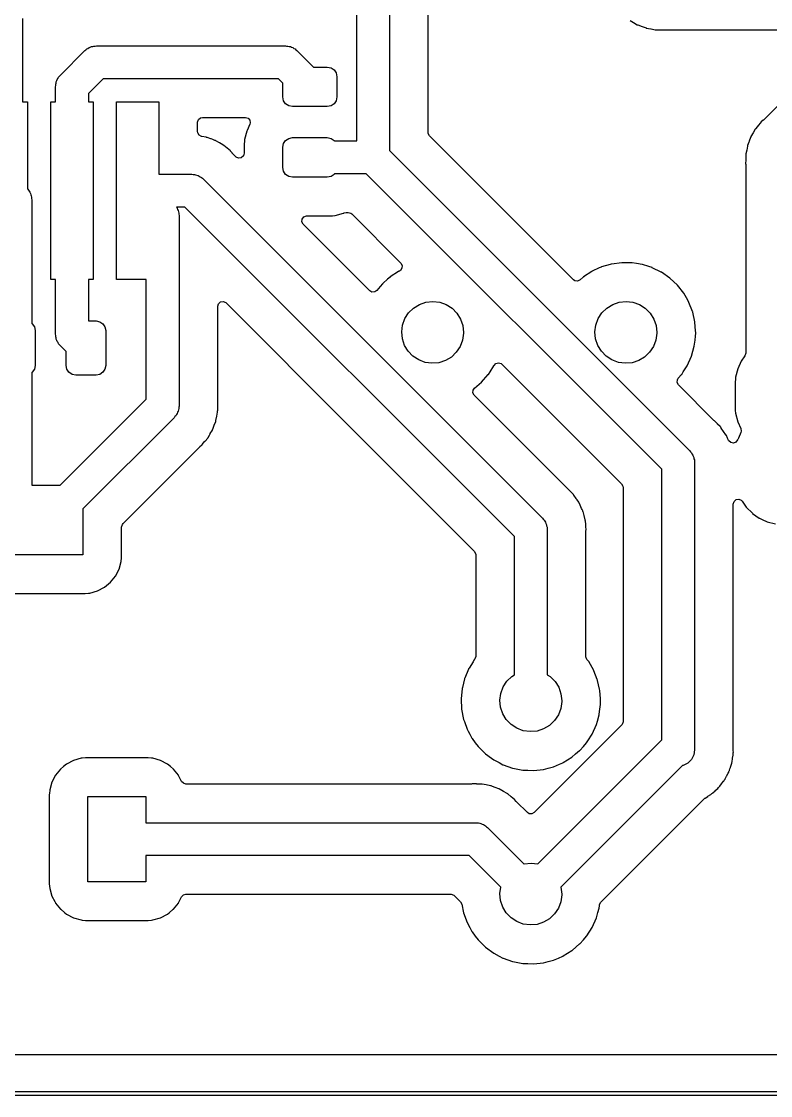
# Model space of a CAD drawing. Extents: x 86.3 to 160.1, y -151.8 to -76.2.
# Drawn here: x 96.04 to 115.42, y -151.81 to -124.04 of the extents above; entities that cross this region are included whole.
import ezdxf

# ---------------------------------------------------------------- set-up
doc = ezdxf.new("R2010")
doc.units = 0
doc.layers.add('BLACK', color=7, linetype='CONTINUOUS')

msp = doc.modelspace()

# ---------------------------------------------------------------- linework, layer by layer
at = {"layer": 'BLACK', "linetype": 'CONTINUOUS'}
for p, q in [((104.715, -127.13), (104.715, -118.016)), ((105.565, -117.84), (105.565, -127.379)), ((106.565, -126.912), (106.565, -123.849)), ((96.075, -123.965), (96.075, -126.115)), ((111.787, -124.014), (111.878, -124.066)), ((111.878, -124.066), (111.879, -124.067)), ((111.879, -124.067), (111.974, -124.123)), ((111.974, -124.123), (111.979, -124.125)), ((111.979, -124.125), (111.984, -124.127)), ((111.984, -124.127), (111.988, -124.129)), ((111.988, -124.129), (111.992, -124.131)), ((111.992, -124.131), (112.096, -124.169)), ((112.096, -124.169), (112.098, -124.169)), ((112.098, -124.169), (112.201, -124.208)), ((112.201, -124.208), (112.206, -124.209)), ((112.206, -124.209), (112.21, -124.211)), ((112.21, -124.211), (112.215, -124.212)), ((112.215, -124.212), (112.22, -124.214)), ((112.22, -124.214), (112.225, -124.215)), ((112.225, -124.215), (112.225, -124.215)), ((112.225, -124.215), (112.263, -124.222)), ((112.263, -124.222), (112.328, -124.233)), ((112.328, -124.233), (112.33, -124.234)), ((112.33, -124.234), (112.438, -124.255)), ((112.438, -124.255), (112.443, -124.255)), ((112.443, -124.255), (112.449, -124.255)), ((112.449, -124.255), (112.449, -124.256)), ((112.449, -124.256), (112.45, -124.256)), ((112.45, -124.256), (112.45, -124.256)), ((112.45, -124.256), (112.454, -124.256)), ((112.454, -124.256), (112.458, -124.257)), ((112.458, -124.257), (112.462, -124.257)), ((112.462, -124.257), (112.462, -124.257)), ((112.462, -124.257), (112.482, -124.258)), ((112.482, -124.258), (112.482, -124.258)), ((112.482, -124.258), (112.483, -124.258)), ((112.483, -124.258), (112.573, -124.258)), ((112.573, -124.258), (112.576, -124.258)), ((112.576, -124.258), (112.68, -124.26)), ((112.68, -124.26), (112.685, -124.26)), ((112.685, -124.26), (112.685, -124.26)), ((112.685, -124.26), (112.686, -124.26)), ((112.686, -124.26), (112.688, -124.259)), ((112.688, -124.259), (112.706, -124.258)), ((112.706, -124.258), (115.909, -124.258)), ((97.7921, -124.716), (97.8239, -124.706)), ((97.8239, -124.706), (97.8537, -124.691)), ((97.8537, -124.691), (97.8867, -124.686)), ((97.8867, -124.686), (97.9185, -124.675)), ((97.9185, -124.675), (97.952, -124.675)), ((97.952, -124.675), (97.985, -124.67)), ((97.985, -124.67), (102.87, -124.67)), ((102.87, -124.67), (102.903, -124.675)), ((102.903, -124.675), (102.936, -124.675)), ((102.936, -124.675), (102.968, -124.686)), ((102.968, -124.686), (103.001, -124.691)), ((103.001, -124.691), (103.031, -124.706)), ((103.031, -124.706), (103.063, -124.716)), ((117.263, -124.561), (115.236, -126.588)), ((97.0495, -125.429), (97.6845, -124.794)), ((97.6845, -124.794), (97.7115, -124.775)), ((97.7115, -124.775), (97.7352, -124.751)), ((97.7352, -124.751), (97.765, -124.736)), ((97.765, -124.736), (97.7921, -124.716)), ((103.063, -124.716), (103.09, -124.736)), ((103.09, -124.736), (103.12, -124.751)), ((103.12, -124.751), (103.143, -124.775)), ((103.143, -124.775), (103.171, -124.794)), ((103.171, -124.794), (103.594, -125.218)), ((103.594, -125.218), (103.955, -125.218)), ((103.955, -125.218), (104.051, -125.237)), ((104.051, -125.237), (104.132, -125.291)), ((96.961, -125.569), (96.9713, -125.537)), ((96.9713, -125.537), (96.991, -125.51)), ((96.991, -125.51), (97.0062, -125.48)), ((97.0062, -125.48), (97.0298, -125.457)), ((97.0298, -125.457), (97.0495, -125.429)), ((98.161, -125.52), (97.775, -125.906)), ((102.694, -125.52), (98.161, -125.52)), ((102.805, -125.631), (102.694, -125.52)), ((104.132, -125.291), (104.186, -125.372)), ((104.186, -125.372), (104.205, -125.468)), ((104.205, -125.468), (104.205, -125.992)), ((96.925, -125.73), (96.9302, -125.697)), ((96.925, -126.115), (96.925, -125.73)), ((96.9302, -125.664), (96.9406, -125.632)), ((96.9302, -125.697), (96.9302, -125.664)), ((96.9406, -125.632), (96.9458, -125.599)), ((96.9458, -125.599), (96.961, -125.569)), ((102.805, -125.992), (102.805, -125.631)), ((97.775, -125.906), (97.775, -126.115)), ((102.824, -126.088), (102.805, -125.992)), ((102.878, -126.169), (102.824, -126.088)), ((104.186, -126.088), (104.132, -126.169)), ((104.205, -125.992), (104.186, -126.088)), ((96.075, -126.115), (96.2, -126.115)), ((96.2, -126.115), (96.2, -128.369)), ((96.8, -130.715), (96.8, -126.115)), ((96.8, -126.115), (96.925, -126.115)), ((97.775, -126.115), (97.9, -126.115)), ((97.9, -126.115), (97.9, -130.715)), ((98.5, -130.715), (98.5, -126.115)), ((98.5, -126.115), (99.6, -126.115)), ((99.6, -126.115), (99.6, -127.99)), ((102.959, -126.223), (102.878, -126.169)), ((103.055, -126.242), (102.959, -126.223)), ((103.955, -126.242), (103.055, -126.242)), ((104.051, -126.223), (103.955, -126.242)), ((104.132, -126.169), (104.051, -126.223)), ((100.6, -126.646), (100.621, -126.578)), ((100.6, -126.888), (100.6, -126.646)), ((100.621, -126.578), (100.674, -126.532)), ((100.674, -126.532), (100.727, -126.52)), ((100.727, -126.52), (101.837, -126.52)), ((101.837, -126.52), (101.905, -126.541)), ((101.905, -126.541), (101.951, -126.594)), ((101.951, -126.594), (101.961, -126.664)), ((115.179, -126.638), (115.152, -126.67)), ((115.23, -126.594), (115.179, -126.638)), ((115.236, -126.588), (115.23, -126.594)), ((100.604, -126.918), (100.6, -126.888)), ((100.639, -126.979), (100.604, -126.918)), ((101.871, -126.873), (101.816, -127.09)), ((101.879, -126.857), (101.871, -126.873)), ((101.951, -126.699), (101.879, -126.857)), ((101.961, -126.664), (101.951, -126.699)), ((106.568, -126.939), (106.565, -126.912)), ((114.971, -126.922), (114.915, -127.017)), ((115.023, -126.829), (114.971, -126.92)), ((114.971, -126.92), (114.971, -126.922)), ((115.026, -126.825), (115.023, -126.829)), ((115.023, -126.829), (115.023, -126.829)), ((115.029, -126.821), (115.026, -126.825)), ((115.032, -126.817), (115.029, -126.821)), ((115.035, -126.813), (115.032, -126.817)), ((115.037, -126.808), (115.035, -126.813)), ((115.108, -126.724), (115.037, -126.808)), ((115.11, -126.723), (115.108, -126.724)), ((115.152, -126.67), (115.11, -126.723)), ((100.702, -127.012), (100.639, -126.979)), ((100.713, -127.014), (100.702, -127.012)), ((100.714, -127.014), (100.713, -127.014)), ((100.823, -127.034), (100.714, -127.014)), ((100.828, -127.036), (100.823, -127.034)), ((100.832, -127.037), (100.828, -127.036)), ((100.837, -127.038), (100.832, -127.037)), ((100.842, -127.039), (100.837, -127.038)), ((100.847, -127.041), (100.842, -127.039)), ((100.945, -127.078), (100.847, -127.041)), ((100.947, -127.079), (100.945, -127.078)), ((100.991, -127.095), (100.947, -127.079)), ((101.05, -127.116), (100.991, -127.095)), ((101.055, -127.119), (101.05, -127.116)), ((101.059, -127.121), (101.055, -127.119)), ((101.063, -127.123), (101.059, -127.121)), ((101.068, -127.125), (101.063, -127.123)), ((101.073, -127.127), (101.068, -127.125)), ((101.163, -127.181), (101.073, -127.127)), ((101.165, -127.181), (101.163, -127.181)), ((101.256, -127.233), (101.165, -127.181)), ((101.813, -127.125), (101.805, -127.223)), ((101.816, -127.09), (101.813, -127.125)), ((102.805, -127.292), (102.824, -127.197)), ((102.824, -127.197), (102.878, -127.116)), ((102.878, -127.116), (102.959, -127.062)), ((102.959, -127.062), (103.055, -127.042)), ((103.055, -127.042), (103.955, -127.042)), ((103.955, -127.042), (104.051, -127.062)), ((104.051, -127.062), (104.132, -127.116)), ((104.132, -127.116), (104.141, -127.13)), ((104.141, -127.13), (104.715, -127.13)), ((106.602, -127.001), (106.568, -126.939)), ((108.481, -128.88), (106.602, -127.001)), ((114.86, -127.161), (114.829, -127.243)), ((114.868, -127.14), (114.86, -127.161)), ((114.869, -127.138), (114.868, -127.14)), ((114.904, -127.04), (114.869, -127.138)), ((114.906, -127.035), (114.904, -127.04)), ((114.904, -127.04), (114.904, -127.04)), ((114.909, -127.03), (114.906, -127.035)), ((114.911, -127.026), (114.909, -127.03)), ((114.913, -127.022), (114.911, -127.026)), ((114.915, -127.017), (114.913, -127.022)), ((101.26, -127.236), (101.256, -127.233)), ((101.256, -127.233), (101.256, -127.233)), ((101.264, -127.239), (101.26, -127.236)), ((101.268, -127.242), (101.264, -127.239)), ((101.272, -127.245), (101.268, -127.242)), ((101.277, -127.247), (101.272, -127.245)), ((101.361, -127.318), (101.277, -127.247)), ((101.362, -127.32), (101.361, -127.318)), ((101.447, -127.389), (101.362, -127.32)), ((101.451, -127.393), (101.447, -127.389)), ((101.491, -127.44), (101.451, -127.393)), ((101.497, -127.446), (101.491, -127.44)), ((101.589, -127.538), (101.497, -127.446)), ((101.804, -127.449), (101.784, -127.517)), ((101.805, -127.223), (101.804, -127.23)), ((101.804, -127.23), (101.804, -127.449)), ((102.805, -127.817), (102.805, -127.292)), ((105.565, -127.379), (113.331, -135.145)), ((114.783, -127.486), (114.782, -127.491)), ((114.786, -127.466), (114.783, -127.48)), ((114.783, -127.48), (114.783, -127.486)), ((114.804, -127.372), (114.786, -127.466)), ((114.823, -127.268), (114.804, -127.371)), ((114.804, -127.371), (114.804, -127.372)), ((114.824, -127.262), (114.823, -127.268)), ((114.826, -127.257), (114.824, -127.262)), ((114.827, -127.253), (114.826, -127.257)), ((114.828, -127.248), (114.827, -127.253)), ((114.829, -127.243), (114.828, -127.248)), ((101.596, -127.545), (101.589, -127.538)), ((101.661, -127.574), (101.596, -127.545)), ((101.731, -127.564), (101.661, -127.574)), ((101.784, -127.517), (101.731, -127.564)), ((114.779, -127.618), (114.777, -127.722)), ((114.777, -127.722), (114.778, -127.728)), ((114.778, -127.728), (114.778, -127.728)), ((114.778, -127.728), (114.778, -127.73)), ((114.778, -127.73), (114.779, -127.748)), ((114.781, -127.5), (114.779, -127.526)), ((114.779, -127.526), (114.779, -127.615)), ((114.779, -127.615), (114.779, -127.618)), ((114.779, -127.748), (114.779, -132.618)), ((114.782, -127.492), (114.781, -127.496)), ((114.781, -127.496), (114.781, -127.5)), ((114.782, -127.491), (114.782, -127.491)), ((114.782, -127.491), (114.782, -127.492)), ((114.782, -127.492), (114.782, -127.492)), ((99.6, -127.99), (100.45, -127.99)), ((100.45, -127.99), (100.483, -127.995)), ((100.483, -127.995), (100.516, -127.995)), ((100.516, -127.995), (100.548, -128.006)), ((100.548, -128.006), (100.581, -128.011)), ((100.581, -128.011), (100.611, -128.026)), ((100.611, -128.026), (100.643, -128.036)), ((100.643, -128.036), (100.67, -128.056)), ((102.824, -127.913), (102.805, -127.817)), ((102.878, -127.994), (102.824, -127.913)), ((102.959, -128.048), (102.878, -127.994)), ((104.132, -127.994), (104.051, -128.048)), ((104.141, -127.98), (104.132, -127.994)), ((104.964, -127.98), (104.141, -127.98)), ((112.605, -135.621), (104.964, -127.98)), ((100.67, -128.056), (100.7, -128.071)), ((100.7, -128.071), (100.723, -128.095)), ((100.723, -128.095), (100.751, -128.114)), ((100.751, -128.114), (109.521, -136.884)), ((103.055, -128.067), (102.959, -128.048)), ((103.955, -128.067), (103.055, -128.067)), ((104.051, -128.048), (103.955, -128.067)), ((96.2, -128.369), (96.2052, -128.377)), ((96.2052, -128.377), (96.2288, -128.4)), ((96.2288, -128.4), (96.244, -128.43)), ((96.244, -128.43), (96.2637, -128.457)), ((96.2637, -128.457), (96.274, -128.489)), ((96.274, -128.489), (96.2892, -128.519)), ((96.2892, -128.519), (96.2944, -128.552)), ((96.2944, -128.552), (96.3048, -128.584)), ((96.3048, -128.584), (96.3048, -128.617)), ((96.3048, -128.617), (96.31, -128.65)), ((96.31, -128.65), (96.31, -131.849)), ((100.274, -128.84), (100.054, -128.84)), ((100.054, -128.84), (100.074, -128.867)), ((100.074, -128.867), (100.084, -128.899)), ((108.795, -137.361), (100.274, -128.84)), ((100.084, -128.899), (100.099, -128.929)), ((100.099, -128.929), (100.104, -128.962)), ((100.104, -128.962), (100.115, -128.994)), ((100.115, -128.994), (100.115, -129.027)), ((100.115, -129.027), (100.12, -129.06)), ((100.12, -129.06), (100.12, -133.985)), ((103.3, -129.221), (103.305, -129.15)), ((103.305, -129.15), (103.348, -129.093)), ((103.348, -129.093), (103.414, -129.068)), ((103.414, -129.068), (103.423, -129.068)), ((103.423, -129.068), (104.017, -129.068)), ((104.017, -129.068), (104.02, -129.068)), ((104.02, -129.068), (104.094, -129.062)), ((104.02, -129.068), (104.02, -129.068)), ((104.094, -129.062), (104.158, -129.057)), ((104.158, -129.057), (104.374, -129.001)), ((104.374, -129.001), (104.383, -128.997)), ((104.383, -128.997), (104.394, -128.992)), ((104.394, -128.992), (104.446, -128.981)), ((104.446, -128.981), (104.497, -128.981)), ((104.497, -128.981), (104.565, -129.001)), ((104.565, -129.001), (104.586, -129.017)), ((104.586, -129.017), (105.858, -130.289)), ((110.321, -130.72), (108.481, -128.88)), ((103.334, -129.283), (103.3, -129.221)), ((105.054, -131.004), (103.334, -129.283)), ((105.801, -130.503), (105.585, -130.645)), ((105.805, -130.501), (105.801, -130.503)), ((105.809, -130.499), (105.805, -130.501)), ((105.822, -130.493), (105.809, -130.499)), ((105.809, -130.499), (105.809, -130.499)), ((105.845, -130.479), (105.822, -130.493)), ((105.887, -130.423), (105.845, -130.479)), ((105.858, -130.289), (105.892, -130.352)), ((105.892, -130.352), (105.887, -130.423)), ((110.801, -130.503), (110.585, -130.645)), ((110.805, -130.501), (110.801, -130.503)), ((110.992, -130.415), (110.805, -130.501)), ((111.043, -130.391), (110.992, -130.415)), ((111.048, -130.389), (111.043, -130.391)), ((111.043, -130.391), (111.043, -130.391)), ((111.269, -130.324), (111.048, -130.389)), ((111.3, -130.315), (111.269, -130.324)), ((111.305, -130.314), (111.3, -130.315)), ((111.3, -130.315), (111.3, -130.315)), ((111.57, -130.278), (111.305, -130.314)), ((111.574, -130.278), (111.57, -130.278)), ((111.704, -130.28), (111.574, -130.278)), ((111.574, -130.278), (111.574, -130.278)), ((111.837, -130.281), (111.704, -130.28)), ((111.842, -130.282), (111.837, -130.281)), ((111.956, -130.301), (111.842, -130.282)), ((111.842, -130.282), (111.842, -130.282)), ((112.101, -130.324), (111.956, -130.301)), ((112.106, -130.326), (112.101, -130.324)), ((112.274, -130.379), (112.106, -130.326)), ((112.106, -130.326), (112.106, -130.326)), ((112.356, -130.406), (112.274, -130.379)), ((112.361, -130.408), (112.356, -130.406)), ((112.592, -130.522), (112.361, -130.408)), ((112.361, -130.408), (112.361, -130.408)), ((112.596, -130.524), (112.592, -130.522)), ((112.816, -130.677), (112.596, -130.524)), ((96.925, -130.715), (96.8, -130.715)), ((96.925, -132.125), (96.925, -130.715)), ((97.9, -130.715), (97.775, -130.715)), ((97.775, -130.715), (97.775, -131.785)), ((99.27, -130.715), (98.5, -130.715)), ((99.27, -133.809), (99.27, -130.715)), ((105.399, -130.81), (105.381, -130.826)), ((105.516, -130.706), (105.399, -130.81)), ((105.581, -130.648), (105.516, -130.706)), ((105.585, -130.645), (105.581, -130.648)), ((105.585, -130.645), (105.585, -130.645)), ((110.359, -130.747), (110.321, -130.72)), ((110.43, -130.756), (110.359, -130.747)), ((110.494, -130.725), (110.43, -130.756)), ((110.577, -130.651), (110.494, -130.725)), ((110.581, -130.648), (110.577, -130.651)), ((110.585, -130.645), (110.581, -130.648)), ((110.585, -130.645), (110.585, -130.645)), ((113.011, -130.86), (112.816, -130.677)), ((105.111, -131.036), (105.054, -131.004)), ((105.182, -131.035), (105.111, -131.036)), ((105.24, -130.995), (105.182, -131.035)), ((105.325, -130.893), (105.24, -130.995)), ((105.381, -130.826), (105.325, -130.893)), ((113.177, -131.07), (113.011, -130.86)), ((113.244, -131.187), (113.177, -131.07)), ((101.12, -131.406), (101.141, -131.338)), ((101.141, -131.338), (101.194, -131.291)), ((101.194, -131.291), (101.264, -131.281)), ((101.264, -131.281), (101.329, -131.31)), ((101.329, -131.31), (101.336, -131.317)), ((101.336, -131.317), (104.549, -134.53)), ((106.187, -131.45), (106.339, -131.356)), ((106.339, -131.356), (106.508, -131.299)), ((106.508, -131.299), (106.686, -131.28)), ((106.686, -131.28), (106.863, -131.301)), ((106.863, -131.301), (107.031, -131.361)), ((107.031, -131.361), (107.181, -131.457)), ((111.187, -131.45), (111.339, -131.356)), ((111.339, -131.356), (111.508, -131.299)), ((111.508, -131.299), (111.686, -131.28)), ((111.686, -131.28), (111.863, -131.301)), ((111.863, -131.301), (112.031, -131.361)), ((112.031, -131.361), (112.181, -131.457)), ((113.29, -131.268), (113.244, -131.187)), ((113.31, -131.303), (113.29, -131.268)), ((113.311, -131.307), (113.31, -131.303)), ((113.401, -131.538), (113.311, -131.307)), ((113.311, -131.307), (113.311, -131.307)), ((101.12, -133.872), (101.12, -131.406)), ((105.963, -131.724), (106.06, -131.574)), ((106.06, -131.574), (106.187, -131.45)), ((107.181, -131.457), (107.307, -131.583)), ((107.307, -131.583), (107.401, -131.734)), ((110.963, -131.724), (111.06, -131.574)), ((111.06, -131.574), (111.187, -131.45)), ((112.181, -131.457), (112.307, -131.583)), ((112.307, -131.583), (112.401, -131.734)), ((113.407, -131.552), (113.401, -131.538)), ((113.408, -131.557), (113.407, -131.552)), ((113.464, -131.807), (113.408, -131.557)), ((96.31, -131.849), (96.3243, -131.858)), ((96.3243, -131.858), (96.3785, -131.939)), ((97.775, -131.785), (97.9725, -131.785)), ((97.9725, -131.785), (98.0682, -131.804)), ((98.0682, -131.804), (98.1493, -131.858)), ((98.1493, -131.858), (98.2035, -131.939)), ((105.88, -132.069), (105.902, -131.892)), ((105.902, -131.892), (105.963, -131.724)), ((107.401, -131.734), (107.46, -131.903)), ((107.46, -131.903), (107.48, -132.08)), ((110.88, -132.069), (110.902, -131.892)), ((110.902, -131.892), (110.963, -131.724)), ((112.401, -131.734), (112.46, -131.903)), ((112.46, -131.903), (112.48, -132.08)), ((113.466, -131.813), (113.464, -131.807)), ((113.466, -131.818), (113.466, -131.813)), ((113.483, -132.039), (113.466, -131.818)), ((113.466, -131.818), (113.466, -131.818)), ((96.3785, -131.939), (96.3975, -132.035)), ((96.3975, -132.035), (96.3975, -132.935)), ((96.9302, -132.158), (96.925, -132.125)), ((96.9302, -132.191), (96.9302, -132.158)), ((96.9406, -132.223), (96.9302, -132.191)), ((98.2035, -131.939), (98.2225, -132.035)), ((98.2225, -132.035), (98.2225, -132.935)), ((105.897, -132.246), (105.88, -132.069)), ((107.48, -132.102), (107.455, -132.279)), ((107.48, -132.08), (107.48, -132.102)), ((110.897, -132.246), (110.88, -132.069)), ((112.48, -132.102), (112.455, -132.279)), ((112.48, -132.08), (112.48, -132.102)), ((113.47, -132.279), (113.483, -132.178)), ((113.486, -132.08), (113.483, -132.039)), ((113.483, -132.17), (113.485, -132.113)), ((113.483, -132.174), (113.483, -132.17)), ((113.483, -132.178), (113.483, -132.174)), ((113.483, -132.178), (113.483, -132.178)), ((113.485, -132.113), (113.486, -132.08)), ((96.9458, -132.256), (96.9406, -132.223)), ((96.961, -132.286), (96.9458, -132.256)), ((96.9713, -132.318), (96.961, -132.286)), ((96.991, -132.345), (96.9713, -132.318)), ((97.0062, -132.375), (96.991, -132.345)), ((97.0298, -132.398), (97.0062, -132.375)), ((97.0495, -132.426), (97.0298, -132.398)), ((97.1975, -132.574), (97.0495, -132.426)), ((105.954, -132.416), (105.897, -132.246)), ((106.046, -132.568), (105.954, -132.416)), ((107.392, -132.446), (107.293, -132.594)), ((107.455, -132.279), (107.392, -132.446)), ((110.954, -132.416), (110.897, -132.246)), ((111.046, -132.568), (110.954, -132.416)), ((112.392, -132.446), (112.293, -132.594)), ((112.455, -132.279), (112.392, -132.446)), ((113.377, -132.698), (113.449, -132.44)), ((113.449, -132.44), (113.47, -132.279)), ((97.1975, -132.935), (97.1975, -132.574)), ((106.17, -132.696), (106.046, -132.568)), ((106.319, -132.794), (106.17, -132.696)), ((107.164, -132.717), (107.01, -132.809)), ((107.293, -132.594), (107.164, -132.717)), ((111.17, -132.696), (111.046, -132.568)), ((111.319, -132.794), (111.17, -132.696)), ((112.164, -132.717), (112.01, -132.809)), ((112.293, -132.594), (112.164, -132.717)), ((113.267, -132.942), (113.377, -132.698)), ((114.757, -132.69), (114.664, -132.823)), ((114.779, -132.618), (114.757, -132.69)), ((96.3785, -133.031), (96.3243, -133.112)), ((96.3975, -132.935), (96.3785, -133.031)), ((97.2165, -133.031), (97.1975, -132.935)), ((97.2707, -133.112), (97.2165, -133.031)), ((98.2035, -133.031), (98.1493, -133.112)), ((98.2225, -132.935), (98.2035, -133.031)), ((106.486, -132.856), (106.319, -132.794)), ((106.663, -132.88), (106.486, -132.856)), ((106.841, -132.864), (106.663, -132.88)), ((107.01, -132.809), (106.841, -132.864)), ((108.165, -133.1), (108.264, -132.945)), ((108.264, -132.945), (108.267, -132.942)), ((108.264, -132.945), (108.264, -132.945)), ((108.267, -132.942), (108.269, -132.937)), ((108.269, -132.937), (108.271, -132.933)), ((108.271, -132.933), (108.273, -132.934)), ((108.273, -132.934), (108.314, -132.886)), ((108.314, -132.886), (108.382, -132.866)), ((108.382, -132.866), (108.45, -132.885)), ((108.45, -132.885), (108.471, -132.903)), ((108.471, -132.903), (110.02, -134.451)), ((111.486, -132.856), (111.319, -132.794)), ((111.663, -132.88), (111.486, -132.856)), ((111.841, -132.864), (111.663, -132.88)), ((112.01, -132.809), (111.841, -132.864)), ((113.163, -133.103), (113.264, -132.945)), ((113.264, -132.945), (113.267, -132.942)), ((113.264, -132.945), (113.264, -132.945)), ((114.571, -133.026), (114.516, -133.242)), ((114.664, -132.823), (114.571, -133.026)), ((96.3243, -133.112), (96.31, -133.121)), ((96.31, -133.121), (96.31, -136.03)), ((97.3518, -133.166), (97.2707, -133.112)), ((97.4475, -133.185), (97.3518, -133.166)), ((97.9725, -133.185), (97.4475, -133.185)), ((98.0682, -133.166), (97.9725, -133.185)), ((98.1493, -133.112), (98.0682, -133.166)), ((107.946, -133.368), (107.995, -133.311)), ((107.995, -133.311), (108.119, -133.17)), ((108.119, -133.17), (108.122, -133.167)), ((108.119, -133.17), (108.119, -133.17)), ((108.122, -133.167), (108.165, -133.1)), ((113.006, -133.377), (113.011, -133.306)), ((113.011, -133.306), (113.034, -133.267)), ((113.034, -133.267), (113.119, -133.17)), ((113.119, -133.17), (113.122, -133.167)), ((113.119, -133.17), (113.119, -133.17)), ((113.122, -133.167), (113.163, -133.103)), ((114.512, -133.286), (114.505, -133.371)), ((114.516, -133.242), (114.512, -133.286)), ((107.723, -133.644), (107.728, -133.573)), ((107.728, -133.573), (107.765, -133.521)), ((107.765, -133.521), (107.942, -133.371)), ((107.942, -133.371), (107.946, -133.368)), ((107.942, -133.371), (107.942, -133.371)), ((113.04, -133.439), (113.006, -133.377)), ((113.958, -134.357), (113.04, -133.439)), ((114.505, -133.371), (114.504, -133.383)), ((114.504, -133.383), (114.504, -134.032)), ((97.049, -136.03), (99.27, -133.809)), ((101.122, -133.89), (101.12, -133.872)), ((107.757, -133.706), (107.723, -133.644)), ((110.148, -136.097), (107.757, -133.706)), ((100.084, -134.146), (100.074, -134.178)), ((100.099, -134.116), (100.084, -134.146)), ((100.104, -134.083), (100.099, -134.116)), ((100.115, -134.051), (100.104, -134.083)), ((100.12, -133.985), (100.115, -134.018)), ((100.115, -134.018), (100.115, -134.051)), ((101.096, -134.248), (101.117, -134.14)), ((101.117, -134.134), (101.118, -134.129)), ((101.117, -134.14), (101.117, -134.134)), ((101.118, -134.128), (101.119, -134.124)), ((101.118, -134.129), (101.118, -134.128)), ((101.118, -134.128), (101.118, -134.128)), ((101.118, -134.129), (101.118, -134.129)), ((101.119, -134.12), (101.12, -134.094)), ((101.119, -134.124), (101.119, -134.12)), ((101.12, -134.005), (101.121, -134.002)), ((101.12, -134.094), (101.12, -134.005)), ((101.121, -133.965), (101.123, -133.898)), ((101.121, -134.002), (101.121, -133.965)), ((101.123, -133.898), (101.122, -133.89)), ((114.504, -134.032), (114.505, -134.035)), ((114.505, -134.035), (114.505, -134.035)), ((114.505, -134.035), (114.51, -134.096)), ((114.51, -134.096), (114.516, -134.173)), ((99.9955, -134.286), (97.635, -136.646)), ((100.015, -134.258), (99.9955, -134.286)), ((100.039, -134.235), (100.015, -134.258)), ((100.054, -134.205), (100.039, -134.235)), ((100.074, -134.178), (100.054, -134.205)), ((101.032, -134.48), (101.069, -134.382)), ((101.069, -134.382), (101.071, -134.377)), ((101.071, -134.377), (101.072, -134.372)), ((101.072, -134.372), (101.073, -134.367)), ((101.073, -134.367), (101.074, -134.363)), ((101.074, -134.363), (101.076, -134.358)), ((101.076, -134.358), (101.096, -134.249)), ((101.096, -134.249), (101.096, -134.248)), ((113.972, -134.369), (113.958, -134.357)), ((113.978, -134.374), (113.972, -134.369)), ((113.993, -134.389), (113.978, -134.374)), ((114.05, -134.449), (113.993, -134.389)), ((114.516, -134.173), (114.571, -134.389)), ((114.571, -134.389), (114.574, -134.394)), ((114.574, -134.394), (114.574, -134.394)), ((114.574, -134.394), (114.653, -134.568)), ((100.905, -134.742), (100.929, -134.7)), ((100.929, -134.698), (100.983, -134.608)), ((100.929, -134.7), (100.929, -134.698)), ((100.983, -134.608), (100.985, -134.603)), ((100.985, -134.603), (100.987, -134.598)), ((100.987, -134.598), (100.989, -134.594)), ((100.989, -134.594), (100.991, -134.59)), ((100.991, -134.59), (100.994, -134.585)), ((100.994, -134.585), (101.031, -134.482)), ((101.031, -134.482), (101.032, -134.48)), ((104.549, -134.53), (107.758, -137.739)), ((110.02, -134.451), (111.568, -135.999)), ((114.052, -134.451), (114.05, -134.449)), ((114.115, -134.515), (114.052, -134.451)), ((114.132, -134.533), (114.115, -134.515)), ((114.135, -134.537), (114.132, -134.533)), ((114.137, -134.54), (114.135, -134.537)), ((114.138, -134.54), (114.137, -134.54)), ((114.138, -134.541), (114.138, -134.54)), ((114.141, -134.545), (114.138, -134.541)), ((114.138, -134.541), (114.138, -134.541)), ((114.145, -134.549), (114.141, -134.545)), ((114.148, -134.553), (114.145, -134.549)), ((114.206, -134.64), (114.148, -134.553)), ((114.207, -134.642), (114.206, -134.64)), ((114.267, -134.728), (114.207, -134.642)), ((114.653, -134.672), (114.588, -134.816)), ((114.653, -134.568), (114.663, -134.638)), ((114.663, -134.638), (114.653, -134.672)), ((100.67, -135.026), (100.717, -134.986)), ((100.717, -134.986), (100.721, -134.982)), ((100.721, -134.982), (100.79, -134.897)), ((100.79, -134.897), (100.792, -134.896)), ((100.792, -134.896), (100.863, -134.812)), ((100.863, -134.812), (100.865, -134.807)), ((100.865, -134.807), (100.868, -134.803)), ((100.868, -134.803), (100.871, -134.799)), ((100.871, -134.799), (100.874, -134.795)), ((100.874, -134.795), (100.905, -134.742)), ((114.27, -134.732), (114.267, -134.728)), ((114.267, -134.728), (114.267, -134.728)), ((114.272, -134.737), (114.27, -134.732)), ((114.275, -134.741), (114.272, -134.737)), ((114.277, -134.745), (114.275, -134.741)), ((114.28, -134.749), (114.277, -134.745)), ((114.31, -134.816), (114.28, -134.749)), ((114.325, -134.85), (114.31, -134.816)), ((114.326, -134.851), (114.325, -134.85)), ((114.329, -134.858), (114.326, -134.851)), ((114.336, -134.872), (114.329, -134.858)), ((114.34, -134.881), (114.336, -134.872)), ((114.391, -134.93), (114.34, -134.881)), ((114.461, -134.944), (114.391, -134.93)), ((114.527, -134.918), (114.461, -134.944)), ((114.569, -134.861), (114.527, -134.918)), ((114.57, -134.856), (114.569, -134.861)), ((114.571, -134.851), (114.57, -134.856)), ((114.588, -134.816), (114.571, -134.851)), ((99.654, -136.042), (100.664, -135.032)), ((100.664, -135.032), (100.67, -135.026)), ((113.331, -135.145), (113.35, -135.172)), ((113.35, -135.172), (113.374, -135.195)), ((113.374, -135.195), (113.389, -135.225)), ((113.389, -135.225), (113.409, -135.252)), ((113.409, -135.252), (113.419, -135.284)), ((113.419, -135.284), (113.434, -135.314)), ((113.434, -135.314), (113.439, -135.347)), ((113.439, -135.347), (113.45, -135.379)), ((113.45, -135.379), (113.45, -135.412)), ((113.45, -135.412), (113.455, -135.445)), ((113.455, -135.445), (113.455, -142.875)), ((112.605, -142.619), (112.605, -135.621)), ((96.31, -136.03), (97.049, -136.03)), ((98.6724, -137.024), (99.654, -136.042)), ((110.162, -136.109), (110.148, -136.097)), ((111.568, -135.999), (111.602, -136.061)), ((111.602, -136.061), (111.605, -136.088)), ((111.605, -136.088), (111.605, -142.152)), ((110.168, -136.114), (110.162, -136.109)), ((110.214, -136.162), (110.168, -136.114)), ((110.24, -136.189), (110.214, -136.162)), ((110.242, -136.191), (110.24, -136.189)), ((110.305, -136.254), (110.242, -136.191)), ((110.322, -136.273), (110.305, -136.254)), ((110.325, -136.276), (110.322, -136.273)), ((110.327, -136.28), (110.325, -136.276)), ((110.328, -136.28), (110.327, -136.28)), ((110.328, -136.281), (110.328, -136.28)), ((110.328, -136.28), (110.328, -136.28)), ((110.331, -136.285), (110.328, -136.281)), ((110.335, -136.289), (110.331, -136.285)), ((110.394, -136.376), (110.335, -136.289)), ((97.635, -136.646), (97.635, -137.83)), ((110.396, -136.38), (110.394, -136.376)), ((110.397, -136.381), (110.396, -136.38)), ((110.42, -136.414), (110.397, -136.381)), ((110.46, -136.472), (110.42, -136.414)), ((110.462, -136.477), (110.46, -136.472)), ((110.465, -136.481), (110.462, -136.477)), ((110.467, -136.485), (110.465, -136.481)), ((110.47, -136.489), (110.467, -136.485)), ((110.498, -136.551), (110.47, -136.489)), ((110.515, -136.59), (110.498, -136.551)), ((110.516, -136.591), (110.515, -136.59)), ((110.535, -136.631), (110.516, -136.591)), ((110.55, -136.664), (110.535, -136.631)), ((114.456, -136.519), (114.476, -136.45)), ((114.456, -142.845), (114.456, -136.519)), ((114.476, -136.45), (114.529, -136.404)), ((114.529, -136.404), (114.599, -136.394)), ((114.599, -136.394), (114.664, -136.423)), ((114.664, -136.423), (114.685, -136.447)), ((114.685, -136.447), (114.792, -136.6)), ((114.792, -136.6), (114.95, -136.758)), ((109.521, -136.884), (109.54, -136.912)), ((109.54, -136.912), (109.564, -136.935)), ((110.563, -136.691), (110.55, -136.664)), ((110.564, -136.696), (110.563, -136.691)), ((110.566, -136.701), (110.564, -136.696)), ((110.567, -136.705), (110.566, -136.701)), ((110.569, -136.71), (110.567, -136.705)), ((110.571, -136.715), (110.569, -136.71)), ((110.597, -136.816), (110.571, -136.715)), ((110.571, -136.715), (110.571, -136.715)), ((110.598, -136.818), (110.597, -136.816)), ((110.627, -136.924), (110.598, -136.818)), ((110.627, -136.93), (110.627, -136.924)), ((110.628, -136.934), (110.627, -136.93)), ((114.95, -136.758), (114.954, -136.761)), ((114.954, -136.761), (114.954, -136.761)), ((114.954, -136.761), (115.128, -136.882)), ((115.128, -136.882), (115.133, -136.886)), ((115.133, -136.886), (115.206, -136.919)), ((115.206, -136.919), (115.331, -136.976)), ((98.6355, -137.113), (98.6555, -137.045)), ((98.6355, -137.888), (98.6355, -137.113)), ((98.6555, -137.045), (98.6724, -137.024)), ((109.564, -136.935), (109.579, -136.965)), ((109.579, -136.965), (109.599, -136.992)), ((109.599, -136.992), (109.609, -137.024)), ((109.609, -137.024), (109.624, -137.054)), ((109.624, -137.054), (109.629, -137.087)), ((109.629, -137.087), (109.64, -137.119)), ((109.64, -137.119), (109.64, -137.152)), ((109.64, -137.152), (109.645, -137.185)), ((109.645, -137.185), (109.645, -140.933)), ((110.629, -136.939), (110.628, -136.934)), ((110.63, -136.944), (110.629, -136.939)), ((110.631, -136.949), (110.63, -136.944)), ((110.64, -137.054), (110.631, -136.949)), ((110.631, -136.949), (110.631, -136.949)), ((110.64, -137.055), (110.64, -137.054)), ((110.645, -137.113), (110.64, -137.055)), ((110.651, -137.165), (110.645, -137.113)), ((110.646, -137.231), (110.65, -137.17)), ((110.65, -137.17), (110.651, -137.165)), ((110.65, -137.17), (110.65, -137.17)), ((115.331, -136.976), (115.331, -136.976)), ((115.331, -136.976), (115.336, -136.979)), ((115.336, -136.979), (115.552, -137.034)), ((108.795, -140.933), (108.795, -137.361)), ((110.645, -137.24), (110.646, -137.231)), ((110.645, -140.461), (110.645, -137.24)), ((107.758, -137.739), (107.792, -137.801)), ((97.635, -137.83), (94.135, -137.83)), ((98.5687, -138.203), (98.6248, -138.008)), ((98.6248, -138.008), (98.6338, -137.907)), ((98.6338, -137.907), (98.6353, -137.891)), ((98.6353, -137.891), (98.6355, -137.888)), ((98.6353, -137.891), (98.6353, -137.891)), ((107.792, -137.801), (107.794, -137.828)), ((107.794, -137.828), (107.794, -140.458)), ((98.4746, -138.384), (98.5687, -138.203)), ((98.1886, -138.67), (98.3461, -138.541)), ((98.3461, -138.541), (98.4746, -138.384)), ((94.0772, -138.831), (97.6928, -138.831)), ((97.6928, -138.831), (97.6956, -138.83)), ((97.6956, -138.83), (97.7815, -138.823)), ((97.6956, -138.83), (97.6956, -138.83)), ((97.7815, -138.823), (97.8131, -138.82)), ((97.8131, -138.82), (98.0085, -138.764)), ((98.0085, -138.764), (98.1886, -138.67)), ((107.765, -140.538), (107.753, -140.553)), ((107.774, -140.526), (107.765, -140.538)), ((107.794, -140.458), (107.774, -140.526)), ((110.646, -140.473), (110.645, -140.461)), ((110.673, -140.539), (110.646, -140.473)), ((110.717, -140.595), (110.673, -140.539)), ((107.609, -140.79), (107.513, -141.02)), ((107.611, -140.785), (107.609, -140.79)), ((107.609, -140.79), (107.609, -140.79)), ((107.623, -140.766), (107.611, -140.785)), ((107.726, -140.597), (107.623, -140.766)), ((107.75, -140.557), (107.726, -140.597)), ((107.753, -140.553), (107.75, -140.557)), ((107.753, -140.553), (107.753, -140.553)), ((110.85, -140.828), (110.717, -140.595)), ((107.507, -141.037), (107.449, -141.263)), ((107.508, -141.032), (107.507, -141.037)), ((107.507, -141.037), (107.507, -141.037)), ((107.513, -141.02), (107.508, -141.032)), ((108.6, -141.099), (108.727, -140.975)), ((108.727, -140.975), (108.795, -140.933)), ((109.645, -140.933), (109.721, -140.982)), ((109.721, -140.982), (109.847, -141.108)), ((110.851, -140.832), (110.85, -140.828)), ((110.938, -141.055), (110.851, -140.832)), ((110.851, -140.832), (110.851, -140.832)), ((110.947, -141.077), (110.938, -141.055)), ((110.948, -141.082), (110.947, -141.077)), ((110.999, -141.308), (110.948, -141.082)), ((107.442, -141.291), (107.415, -141.558)), ((107.449, -141.263), (107.442, -141.291)), ((108.442, -141.417), (108.503, -141.249)), ((108.503, -141.249), (108.6, -141.099)), ((109.847, -141.108), (109.941, -141.259)), ((109.941, -141.259), (110, -141.428)), ((111.006, -141.338), (110.999, -141.308)), ((111.006, -141.343), (111.006, -141.338)), ((111.022, -141.553), (111.006, -141.343)), ((111.006, -141.343), (111.006, -141.343)), ((107.415, -141.558), (107.428, -141.825)), ((108.42, -141.594), (108.442, -141.417)), ((108.437, -141.771), (108.42, -141.594)), ((110.02, -141.627), (109.995, -141.804)), ((110, -141.428), (110.02, -141.605)), ((110.02, -141.605), (110.02, -141.627)), ((111.026, -141.605), (111.022, -141.553)), ((111.023, -141.699), (111.026, -141.605)), ((107.428, -141.825), (107.48, -142.088)), ((108.494, -141.941), (108.437, -141.771)), ((109.995, -141.804), (109.932, -141.971)), ((110.989, -141.965), (111, -141.88)), ((111, -141.88), (111.023, -141.703)), ((111.023, -141.703), (111.023, -141.699)), ((111.023, -141.703), (111.023, -141.703)), ((107.48, -142.088), (107.482, -142.092)), ((107.482, -142.092), (107.482, -142.092)), ((107.482, -142.092), (107.501, -142.147)), ((107.501, -142.147), (107.571, -142.339)), ((108.586, -142.093), (108.494, -141.941)), ((108.71, -142.221), (108.586, -142.093)), ((109.833, -142.119), (109.704, -142.242)), ((109.932, -141.971), (109.833, -142.119)), ((110.917, -142.223), (110.942, -142.134)), ((110.942, -142.134), (110.988, -141.969)), ((110.988, -141.969), (110.989, -141.965)), ((110.988, -141.969), (110.988, -141.969)), ((111.605, -142.152), (111.584, -142.22)), ((107.571, -142.339), (107.599, -142.393)), ((107.599, -142.393), (107.641, -142.47)), ((107.641, -142.47), (107.697, -142.575)), ((108.859, -142.319), (108.71, -142.221)), ((109.026, -142.381), (108.859, -142.319)), ((109.203, -142.405), (109.026, -142.381)), ((109.381, -142.389), (109.203, -142.405)), ((111.568, -142.241), (109.309, -144.5)), ((109.55, -142.334), (109.381, -142.389)), ((109.704, -142.242), (109.55, -142.334)), ((110.694, -142.642), (110.804, -142.47)), ((110.804, -142.47), (110.807, -142.467)), ((110.804, -142.47), (110.804, -142.47)), ((110.807, -142.467), (110.917, -142.223)), ((111.584, -142.22), (111.568, -142.241)), ((107.697, -142.575), (107.7, -142.579)), ((107.7, -142.579), (107.7, -142.579)), ((107.7, -142.579), (107.784, -142.692)), ((107.784, -142.692), (107.857, -142.79)), ((109.398, -145.826), (112.605, -142.619)), ((110.579, -142.786), (110.659, -142.695)), ((110.659, -142.695), (110.662, -142.692)), ((110.659, -142.695), (110.659, -142.695)), ((110.662, -142.692), (110.694, -142.642)), ((107.857, -142.79), (107.861, -142.793)), ((107.861, -142.793), (107.861, -142.793)), ((107.861, -142.793), (108.03, -142.961)), ((108.03, -142.961), (108.047, -142.978)), ((108.047, -142.978), (108.051, -142.981)), ((108.051, -142.981), (108.051, -142.981)), ((108.051, -142.981), (108.204, -143.093)), ((110.281, -143.066), (110.379, -142.983)), ((110.379, -142.983), (110.482, -142.896)), ((110.482, -142.896), (110.486, -142.893)), ((110.482, -142.896), (110.482, -142.896)), ((110.486, -142.893), (110.579, -142.786)), ((113.434, -143.006), (113.374, -143.125)), ((113.455, -142.875), (113.434, -143.006)), ((114.439, -143.093), (114.454, -143.014)), ((114.454, -143.01), (114.456, -142.984)), ((114.454, -143.014), (114.454, -143.01)), ((114.454, -143.014), (114.454, -143.014)), ((114.456, -142.85), (114.456, -142.845)), ((114.457, -142.893), (114.456, -142.85)), ((114.456, -142.978), (114.457, -142.961)), ((114.456, -142.984), (114.456, -142.978)), ((114.459, -142.942), (114.457, -142.893)), ((114.457, -142.961), (114.458, -142.948)), ((114.458, -142.948), (114.459, -142.942)), ((114.458, -142.948), (114.458, -142.948)), ((97.1318, -143.31), (97.0539, -143.374)), ((97.2065, -143.249), (97.1318, -143.31)), ((97.2114, -143.245), (97.2065, -143.249)), ((97.2065, -143.249), (97.2065, -143.249)), ((97.3915, -143.151), (97.2114, -143.245)), ((97.5869, -143.095), (97.3915, -143.151)), ((97.6185, -143.092), (97.5869, -143.095)), ((97.7044, -143.085), (97.6185, -143.092)), ((97.7072, -143.084), (97.7044, -143.085)), ((97.7044, -143.085), (97.7044, -143.085)), ((99.3228, -143.084), (97.7072, -143.084)), ((99.3256, -143.085), (99.3228, -143.084)), ((99.4115, -143.092), (99.3256, -143.085)), ((99.3256, -143.085), (99.3256, -143.085)), ((99.4431, -143.095), (99.4115, -143.092)), ((99.6385, -143.151), (99.4431, -143.095)), ((99.8186, -143.245), (99.6385, -143.151)), ((99.8235, -143.249), (99.8186, -143.245)), ((99.8982, -143.31), (99.8235, -143.249)), ((99.8235, -143.249), (99.8235, -143.249)), ((99.9761, -143.374), (99.8982, -143.31)), ((108.204, -143.093), (108.263, -143.136)), ((108.263, -143.136), (108.267, -143.138)), ((108.267, -143.138), (108.267, -143.138)), ((108.267, -143.138), (108.397, -143.207)), ((108.397, -143.207), (108.5, -143.261)), ((108.5, -143.261), (108.504, -143.262)), ((108.504, -143.262), (108.748, -143.347)), ((109.665, -143.35), (109.803, -143.313)), ((109.803, -143.313), (109.808, -143.312)), ((109.808, -143.312), (109.963, -143.245)), ((109.963, -143.245), (110.049, -143.208)), ((113.144, -143.282), (110, -146.426)), ((110.049, -143.208), (110.054, -143.207)), ((110.049, -143.208), (110.049, -143.208)), ((110.054, -143.207), (110.058, -143.204)), ((110.058, -143.204), (110.277, -143.068)), ((110.058, -143.204), (110.058, -143.204)), ((110.277, -143.068), (110.281, -143.066)), ((110.277, -143.068), (110.277, -143.068)), ((113.161, -143.279), (113.144, -143.282)), ((113.28, -143.219), (113.161, -143.279)), ((113.374, -143.125), (113.28, -143.219)), ((114.382, -143.327), (114.411, -143.248)), ((114.411, -143.248), (114.416, -143.222)), ((114.416, -143.222), (114.42, -143.207)), ((114.42, -143.207), (114.426, -143.187)), ((114.426, -143.187), (114.427, -143.182)), ((114.426, -143.187), (114.426, -143.187)), ((114.427, -143.182), (114.438, -143.099)), ((114.438, -143.099), (114.439, -143.093)), ((96.9254, -143.531), (96.8313, -143.712)), ((96.9676, -143.48), (96.9254, -143.531)), ((97.0499, -143.379), (96.9676, -143.48)), ((97.0539, -143.374), (97.0499, -143.379)), ((99.9801, -143.379), (99.9761, -143.374)), ((100.062, -143.48), (99.9801, -143.379)), ((100.105, -143.531), (100.062, -143.48)), ((100.108, -143.537), (100.105, -143.531)), ((100.188, -143.692), (100.108, -143.537)), ((108.748, -143.347), (108.748, -143.347)), ((108.748, -143.347), (108.753, -143.349)), ((108.753, -143.349), (108.757, -143.35)), ((108.757, -143.35), (108.885, -143.374)), ((108.885, -143.374), (109.016, -143.399)), ((109.016, -143.399), (109.143, -143.404)), ((109.143, -143.404), (109.278, -143.409)), ((109.278, -143.409), (109.278, -143.409)), ((109.278, -143.409), (109.283, -143.409)), ((109.283, -143.409), (109.379, -143.399)), ((109.379, -143.399), (109.544, -143.381)), ((109.544, -143.381), (109.549, -143.38)), ((109.544, -143.381), (109.544, -143.381)), ((109.549, -143.38), (109.665, -143.35)), ((114.248, -143.624), (114.284, -143.554)), ((114.284, -143.554), (114.287, -143.548)), ((114.287, -143.548), (114.293, -143.537)), ((114.293, -143.537), (114.329, -143.475)), ((114.329, -143.475), (114.338, -143.451)), ((114.338, -143.451), (114.344, -143.436)), ((114.344, -143.436), (114.353, -143.418)), ((114.353, -143.418), (114.356, -143.413)), ((114.356, -143.413), (114.36, -143.399)), ((114.36, -143.399), (114.37, -143.365)), ((114.37, -143.365), (114.381, -143.333)), ((114.381, -143.333), (114.382, -143.327)), ((96.8313, -143.712), (96.7752, -143.907)), ((100.232, -143.739), (100.188, -143.692)), ((100.3, -143.76), (100.232, -143.739)), ((107.687, -143.76), (100.3, -143.76)), ((107.705, -143.758), (107.687, -143.76)), ((107.706, -143.758), (107.705, -143.758)), ((107.707, -143.758), (107.706, -143.758)), ((107.713, -143.757), (107.707, -143.758)), ((107.707, -143.758), (107.707, -143.758)), ((107.814, -143.759), (107.713, -143.757)), ((107.817, -143.759), (107.814, -143.759)), ((107.82, -143.76), (107.817, -143.759)), ((107.909, -143.76), (107.82, -143.76)), ((107.911, -143.76), (107.909, -143.76)), ((107.93, -143.76), (107.911, -143.76)), ((107.911, -143.76), (107.911, -143.76)), ((107.93, -143.761), (107.93, -143.76)), ((107.935, -143.761), (107.93, -143.761)), ((107.939, -143.761), (107.935, -143.761)), ((107.943, -143.762), (107.939, -143.761)), ((107.944, -143.762), (107.943, -143.762)), ((107.943, -143.762), (107.943, -143.762)), ((107.949, -143.763), (107.944, -143.762)), ((107.944, -143.762), (107.944, -143.762)), ((107.955, -143.763), (107.949, -143.763)), ((107.96, -143.764), (107.955, -143.763)), ((108.063, -143.784), (107.96, -143.764)), ((107.96, -143.764), (107.96, -143.764)), ((108.064, -143.784), (108.063, -143.784)), ((108.173, -143.804), (108.064, -143.784)), ((108.178, -143.806), (108.173, -143.804)), ((108.182, -143.807), (108.178, -143.806)), ((108.187, -143.808), (108.182, -143.807)), ((108.192, -143.809), (108.187, -143.808)), ((108.229, -143.823), (108.192, -143.809)), ((108.295, -143.848), (108.229, -143.823)), ((108.297, -143.849), (108.295, -143.848)), ((108.395, -143.884), (108.297, -143.849)), ((113.992, -143.928), (114.056, -143.872)), ((114.056, -143.872), (114.072, -143.852)), ((114.072, -143.852), (114.083, -143.841)), ((114.083, -143.841), (114.098, -143.827)), ((114.098, -143.827), (114.101, -143.823)), ((114.101, -143.823), (114.105, -143.819)), ((114.105, -143.819), (114.152, -143.755)), ((114.105, -143.819), (114.105, -143.819)), ((114.152, -143.755), (114.156, -143.751)), ((114.156, -143.751), (114.206, -143.689)), ((114.206, -143.689), (114.209, -143.685)), ((114.206, -143.689), (114.206, -143.689)), ((114.209, -143.685), (114.222, -143.663)), ((114.222, -143.663), (114.23, -143.65)), ((114.23, -143.65), (114.243, -143.633)), ((114.243, -143.633), (114.246, -143.629)), ((114.243, -143.633), (114.243, -143.633)), ((114.246, -143.629), (114.248, -143.624)), ((114.248, -143.624), (114.248, -143.624)), ((96.7658, -144.012), (96.7645, -144.027)), ((96.7645, -144.027), (96.7645, -146.343)), ((96.7747, -143.913), (96.7658, -144.012)), ((96.7752, -143.907), (96.7747, -143.913)), ((97.765, -146.285), (97.765, -144.085)), ((97.765, -144.085), (99.265, -144.085)), ((99.265, -144.085), (99.265, -144.76)), ((108.4, -143.886), (108.395, -143.884)), ((108.405, -143.889), (108.4, -143.886)), ((108.409, -143.891), (108.405, -143.889)), ((108.413, -143.893), (108.409, -143.891)), ((108.418, -143.895), (108.413, -143.893)), ((108.423, -143.897), (108.418, -143.895)), ((108.513, -143.951), (108.423, -143.897)), ((108.515, -143.951), (108.513, -143.951)), ((108.606, -144.003), (108.515, -143.951)), ((108.61, -144.006), (108.606, -144.003)), ((108.606, -144.003), (108.606, -144.003)), ((108.614, -144.009), (108.61, -144.006)), ((108.618, -144.012), (108.614, -144.009)), ((108.622, -144.015), (108.618, -144.012)), ((108.627, -144.017), (108.622, -144.015)), ((108.711, -144.088), (108.627, -144.017)), ((108.712, -144.09), (108.711, -144.088)), ((108.797, -144.159), (108.712, -144.09)), ((112.383, -145.458), (113.692, -144.149)), ((113.692, -144.149), (113.72, -144.128)), ((113.72, -144.128), (113.721, -144.127)), ((113.721, -144.127), (113.726, -144.125)), ((113.726, -144.125), (113.796, -144.078)), ((113.796, -144.078), (113.801, -144.075)), ((113.801, -144.075), (113.873, -144.031)), ((113.873, -144.031), (113.877, -144.027)), ((113.877, -144.027), (113.893, -144.014)), ((113.893, -144.014), (113.905, -144.005)), ((113.905, -144.005), (113.922, -143.993)), ((113.922, -143.993), (113.926, -143.99)), ((113.922, -143.993), (113.922, -143.993)), ((113.926, -143.99), (113.988, -143.932)), ((113.988, -143.932), (113.992, -143.928)), ((108.801, -144.163), (108.797, -144.159)), ((108.841, -144.21), (108.801, -144.163)), ((108.801, -144.163), (108.801, -144.163)), ((108.847, -144.216), (108.841, -144.21)), ((109.131, -144.5), (108.847, -144.216)), ((109.176, -144.529), (109.131, -144.5)), ((109.247, -144.534), (109.176, -144.529)), ((109.309, -144.5), (109.247, -144.534)), ((99.265, -144.76), (107.8, -144.76)), ((107.8, -144.76), (107.833, -144.765)), ((107.833, -144.765), (107.866, -144.765)), ((107.866, -144.765), (107.898, -144.776)), ((107.898, -144.776), (107.931, -144.781)), ((107.931, -144.781), (107.961, -144.796)), ((107.961, -144.796), (107.993, -144.806)), ((107.993, -144.806), (108.02, -144.826)), ((108.02, -144.826), (108.05, -144.841)), ((108.05, -144.841), (108.073, -144.865)), ((108.073, -144.865), (108.101, -144.884)), ((108.101, -144.884), (109.042, -145.826)), ((111.036, -146.805), (112.383, -145.458)), ((107.624, -145.61), (99.265, -145.61)), ((99.265, -145.61), (99.265, -146.285)), ((108.441, -146.427), (107.624, -145.61)), ((109.048, -145.824), (109.226, -145.805)), ((109.226, -145.805), (109.398, -145.826)), ((109.042, -145.826), (109.048, -145.824)), ((96.7645, -146.343), (96.7752, -146.463)), ((99.265, -146.285), (97.765, -146.285)), ((96.7752, -146.463), (96.8313, -146.658)), ((100.188, -146.678), (100.238, -146.627)), ((100.238, -146.627), (100.3, -146.611)), ((100.3, -146.611), (107.157, -146.611)), ((107.157, -146.611), (107.225, -146.631)), ((107.225, -146.631), (107.246, -146.647)), ((107.246, -146.647), (107.402, -146.803)), ((108.42, -146.594), (108.441, -146.427)), ((108.437, -146.771), (108.42, -146.594)), ((110.02, -146.627), (109.995, -146.804)), ((110, -146.426), (110, -146.428)), ((110, -146.428), (110.02, -146.605)), ((110.02, -146.605), (110.02, -146.627)), ((96.8313, -146.658), (96.9046, -146.799)), ((96.9046, -146.799), (96.9208, -146.83)), ((96.9208, -146.83), (96.9254, -146.839)), ((96.9254, -146.839), (97.0539, -146.996)), ((99.9761, -146.996), (100.105, -146.839)), ((100.105, -146.839), (100.108, -146.833)), ((100.108, -146.833), (100.188, -146.678)), ((107.402, -146.803), (107.436, -146.867)), ((107.436, -146.867), (107.48, -147.088)), ((108.494, -146.941), (108.437, -146.771)), ((109.995, -146.804), (109.932, -146.971)), ((110.989, -146.965), (110.996, -146.916)), ((110.996, -146.916), (111, -146.878)), ((111, -146.878), (111.029, -146.813)), ((111.029, -146.813), (111.036, -146.805)), ((97.0539, -146.996), (97.0588, -147)), ((97.0588, -147), (97.166, -147.088)), ((97.166, -147.088), (97.2114, -147.125)), ((97.2114, -147.125), (97.3915, -147.219)), ((99.6385, -147.219), (99.8186, -147.125)), ((99.8186, -147.125), (99.864, -147.088)), ((99.864, -147.088), (99.9712, -147)), ((99.9712, -147), (99.9761, -146.996)), ((107.48, -147.088), (107.571, -147.339)), ((108.586, -147.093), (108.494, -146.941)), ((108.71, -147.221), (108.586, -147.093)), ((109.833, -147.119), (109.704, -147.242)), ((109.932, -146.971), (109.833, -147.119)), ((110.917, -147.223), (110.956, -147.083)), ((110.956, -147.083), (110.988, -146.969)), ((110.988, -146.969), (110.989, -146.965)), ((110.988, -146.969), (110.988, -146.969)), ((97.3915, -147.219), (97.5869, -147.275)), ((97.5869, -147.275), (97.6185, -147.278)), ((97.6185, -147.278), (97.7044, -147.285)), ((97.7044, -147.285), (97.7044, -147.285)), ((97.7044, -147.285), (97.7072, -147.285)), ((97.7072, -147.285), (99.3228, -147.285)), ((99.3228, -147.285), (99.3256, -147.285)), ((99.3256, -147.285), (99.4115, -147.278)), ((99.3256, -147.285), (99.3256, -147.285)), ((99.4115, -147.278), (99.4431, -147.275)), ((99.4431, -147.275), (99.6385, -147.219)), ((107.571, -147.339), (107.573, -147.344)), ((107.573, -147.344), (107.641, -147.47)), ((107.641, -147.47), (107.697, -147.575)), ((108.859, -147.319), (108.71, -147.221)), ((109.026, -147.381), (108.859, -147.319)), ((109.203, -147.405), (109.026, -147.381)), ((109.381, -147.389), (109.203, -147.405)), ((109.55, -147.334), (109.381, -147.389)), ((109.704, -147.242), (109.55, -147.334)), ((110.665, -147.688), (110.804, -147.47)), ((110.804, -147.47), (110.807, -147.467)), ((110.804, -147.47), (110.804, -147.47)), ((110.807, -147.467), (110.917, -147.223)), ((107.697, -147.575), (107.7, -147.579)), ((107.7, -147.579), (107.7, -147.579)), ((107.7, -147.579), (107.784, -147.692)), ((107.784, -147.692), (107.857, -147.79)), ((110.579, -147.786), (110.659, -147.695)), ((110.659, -147.695), (110.662, -147.692)), ((110.659, -147.695), (110.659, -147.695)), ((110.662, -147.692), (110.665, -147.688)), ((107.857, -147.79), (107.861, -147.793)), ((107.861, -147.793), (107.861, -147.793)), ((107.861, -147.793), (108.044, -147.975)), ((108.044, -147.975), (108.047, -147.978)), ((108.047, -147.978), (108.263, -148.136)), ((110.295, -148.054), (110.482, -147.896)), ((110.482, -147.896), (110.486, -147.893)), ((110.482, -147.896), (110.482, -147.896)), ((110.486, -147.893), (110.579, -147.786)), ((108.263, -148.136), (108.267, -148.138)), ((108.267, -148.138), (108.267, -148.138)), ((108.267, -148.138), (108.397, -148.207)), ((108.397, -148.207), (108.5, -148.261)), ((108.5, -148.261), (108.504, -148.262)), ((108.504, -148.262), (108.748, -148.347)), ((109.665, -148.35), (109.803, -148.313)), ((109.803, -148.313), (109.808, -148.312)), ((109.808, -148.312), (109.933, -148.259)), ((109.933, -148.259), (110.049, -148.208)), ((110.049, -148.208), (110.054, -148.207)), ((110.049, -148.208), (110.049, -148.208)), ((110.054, -148.207), (110.058, -148.204)), ((110.058, -148.204), (110.277, -148.068)), ((110.058, -148.204), (110.058, -148.204)), ((110.277, -148.068), (110.281, -148.066)), ((110.277, -148.068), (110.277, -148.068)), ((110.281, -148.066), (110.295, -148.054)), ((108.748, -148.347), (108.748, -148.347)), ((108.748, -148.347), (108.753, -148.349)), ((108.753, -148.349), (109.016, -148.399)), ((109.016, -148.399), (109.143, -148.404)), ((109.143, -148.404), (109.278, -148.409)), ((109.278, -148.409), (109.278, -148.409)), ((109.278, -148.409), (109.283, -148.409)), ((109.283, -148.409), (109.379, -148.399)), ((109.379, -148.399), (109.544, -148.381)), ((109.544, -148.381), (109.549, -148.38)), ((109.544, -148.381), (109.544, -148.381)), ((109.549, -148.38), (109.665, -148.35)), ((134.482, -150.764), (87.4865, -150.764)), ((160.02, -151.815), (86.36, -151.815)), ((86.41, -151.715), (159.97, -151.715))]:
    msp.add_line(p, q, dxfattribs=at)

doc.saveas('drawing.dxf')
